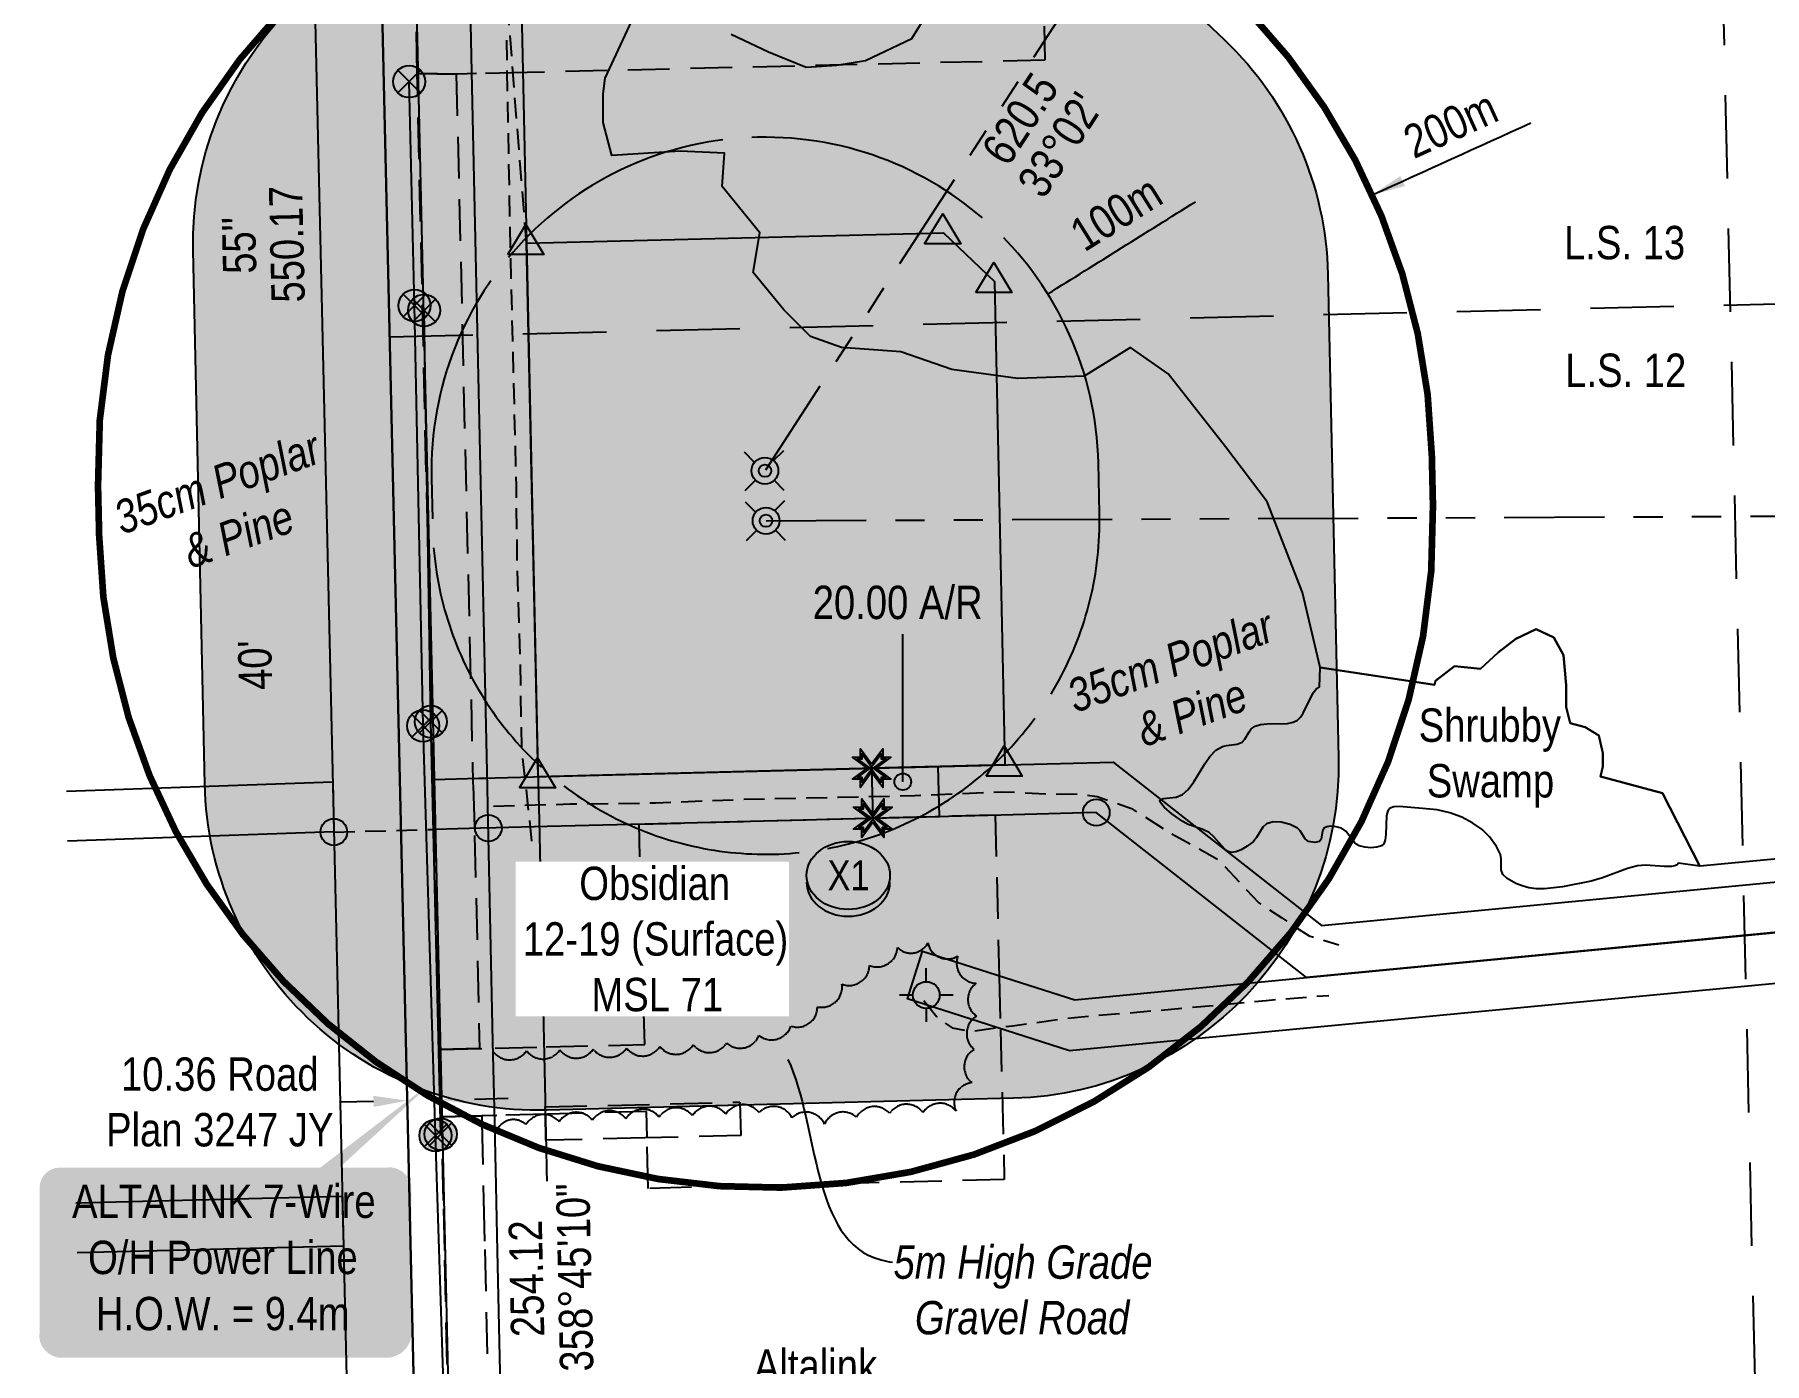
# Model space of a CAD drawing. Extents: x 608511 to 625740, y 5884551 to 5895090.
# Drawn here: x 612361 to 612879, y 5891040 to 5891439 of the extents above; entities that cross this region are included whole.
import ezdxf
from ezdxf.enums import TextEntityAlignment as Align

# ---------------------------------------------------------------- set-up
doc = ezdxf.new("R2010")
doc.units = 0
doc.header["$LTSCALE"] = 5
doc.header["$PDSIZE"] = 0.5
for name, pattern in [('0', [1, 1, 0]), ('foc-ACCESSROAD', [3.75, 2.5, -1.25]), ('foc-BUFFER', [16.75, 15, -1.75]), ('foc-DRILLPATH', [14.75, 6, -1.75, 1.75, -1.75, 1.75, -1.75]), ('foc-FLOWLINE', [3.75, 2.5, -1.25]), ('foc-LSD', [8, 5, -3]), ('foc-TIELINE', [1.875, 1.25, -0.625]), ('UG_PIPE', [1.875, 1.25, -0.625])]:
    doc.linetypes.add(name, pattern=pattern)
doc.layers.get('Defpoints').update_dxf_attribs({"color": 9})
for name, color, linetype in [('ABADATA-DRILL-T', 8, 'Continuous'), ('AS-PIPE-UG', 44, 'UG_PIPE'), ('AS-POWER', 104, 'foc-POWER'), ('AS-POWER-EXISTING-PP', 72, 'Continuous'), ('AS-POWER-T', 104, 'Continuous'), ('AS-ROADS', 254, 'Continuous'), ('AUX-BUFFER', 7, 'foc-BUFFER'), ('C-RW', 13, 'Continuous'), ('C-WS', 13, 'foc-ACCESSROAD'), ('F-EZE', 190, 'foc-FLOWLINE'), ('F-RW', 190, 'Continuous'), ('L-BD', 7, 'Continuous'), ('L-MON', 1, 'Continuous'), ('L-SEC', 7, 'Continuous'), ('L-SECTION-LSD', 7, 'foc-LSD'), ('L-TIE', 7, 'foc-TIELINE'), ('L-TITLEDB', 4, 'Continuous'), ('L-TITLEDB-T', 4, 'Continuous'), ('P-BUFFER-H 30m', 51, 'Continuous'), ('P-CROSSINGS', 250, 'Continuous'), ('P-PDRILLPATH', 12, 'foc-DRILLPATH'), ('P-PROPOSED', 10, 'Continuous'), ('P-PROPOSED-H', 21, 'Continuous'), ('P-TXT', 4, 'Continuous'), ('T-BUSH', 110, '0'), ('T-BUSH-T', 110, 'Continuous'), ('WETLAND', 143, 'Continuous')]:
    doc.layers.add(name, color=color, linetype=linetype)
for name, color, linetype, lineweight in [('AS-GENERAL', 48, 'Continuous', 18), ('C-RW-T', 13, 'Continuous', 9), ('C-WS-T', 13, 'Continuous', 9), ('F-EZE-T', 190, 'Continuous', 9)]:
    doc.layers.add(name, color=color, linetype=linetype, lineweight=lineweight)
doc.styles.add('100L', font='ARIALN.TTF', dxfattribs={"height": 11})
doc.styles.add('80', font='ARIALN.TTF', dxfattribs={"height": 10})
doc.styles.add('80CG', font='ARIALN.TTF', dxfattribs={"height": 10})
doc.styles.add('80L', font='ARIALN.TTF', dxfattribs={"height": 10})
doc.styles.add('Crossing', font='ARIALN.TTF', dxfattribs={"height": 10})
doc.styles.add('foc-LtypeFont', font='ARIALN.TTF', dxfattribs={"height": 7.349999999999999})
doc.linetypes.add('foc-POWER', pattern='A,6,-1,["P",foc-LtypeFont,S=0.2,R=0,X=-0.625,Y=-0.75],-1.239999999999999,4', length=12.24)
doc.dimstyles.new('CG2011', dxfattribs={"dimscale": 5, "dimtxt": 9, "dimasz": 2, "dimexe": 0.2, "dimexo": 0.0625, "dimgap": 0.5, "dimtad": 0, "dimtih": 1, "dimtoh": 1, "dimzin": 0, "dimdsep": 46, "dimtxsty": '80CG', "dimcen": 0.1, "dimse1": 1, "dimse2": 1, "dimclrd": 256, "dimclrt": 256, "dimaunit": 1, "dimadec": 4, "dimazin": 0, "dimtfac": 0.06, "dimtofl": 0, "dimtmove": 0, "dimatfit": 1, "dimfxl": 0.2, "dimtolj": 1, "dimtzin": 0, "dimlwd": -1, "dimarcsym": 0})
doc.dimstyles.new('Compass 5 000', dxfattribs={"dimscale": 5, "dimtxt": 9, "dimasz": 2, "dimexe": 0.2, "dimexo": 0.0625, "dimgap": 0.5, "dimtad": 0, "dimtih": 1, "dimtoh": 1, "dimzin": 0, "dimdsep": 46, "dimtxsty": '80CG', "dimcen": 0.1, "dimse1": 1, "dimse2": 1, "dimclrd": 256, "dimclrt": 256, "dimaunit": 1, "dimadec": 4, "dimazin": 0, "dimtfac": 0.06, "dimtofl": 0, "dimtmove": 0, "dimatfit": 1, "dimfxl": 0.2, "dimtolj": 1, "dimtzin": 0, "dimlwd": -1, "dimarcsym": 0})

# ---------------------------------------------------------------- blocks, each defined once
blk = doc.blocks.new('POWERPOLE')
h = blk.add_hatch(color=255)
edge = h.paths.add_edge_path()
edge.add_arc((0, 0), 0.9600000000000002, 0, 360)
at = {"linetype": 'Continuous'}
for p, q in [((0.678822509938982, -0.678822509938982), (-0.678822509938982, 0.678822509938982)), ((-0.678822509938982, -0.678822509938982), (0.678822509938982, 0.678822509938982))]:
    blk.add_line(p, q, dxfattribs=at)
blk.add_circle((0, 0), 0.9600000000000002, dxfattribs=at)
blk = doc.blocks.new('*D48')
at = {"layer": 'Defpoints', "color": 0, "transparency": 16777216}
for p in [(612829.2184189479, 5891540.139840488), (612714.6473808426, 5891517.477886274), (612829.6819112705, 5891520.144371443)]:
    blk.add_point(p, dxfattribs=at)
at = {"layer": 'F-EZE-T', "transparency": 16777216}
for p, q in [((612713.9521520936, 5891547.470669869), (612713.7204156674, 5891557.46798442)), ((612714.879117269, 5891507.480571723), (612715.5630272931, 5891477.976087929)), ((612715.5630272931, 5891477.976087929), (612725.5630272931, 5891477.976087929))]:
    blk.add_line(p, q, dxfattribs=at)
for points in [[(612715.6183711856, 5891547.509292606), (612712.2859330019, 5891547.432047131), (612714.1838885201, 5891537.473355318)], [(612716.5453363608, 5891507.51919446), (612713.2128981772, 5891507.441948985), (612714.6473808426, 5891517.477886274)]]:
    blk.add_solid(points, dxfattribs=at)
at = {"layer": 'F-EZE-T', "transparency": 16777216, "insert": (612785.1571609895, 5891477.976087927), "char_height": 10, "attachment_point": 5, "style": '80CG'}
blk.add_mtext('\\A1;Fortis\\P20.00 Power Line R/W\\PEZE 110030', dxfattribs=at)
blk = doc.blocks.new('*D52')
at = {"layer": 'Defpoints', "color": 0, "transparency": 16777216}
for p in [(612485.131388645, 5891022.042240012), (612497.1298720107, 5891022.521964185), (612497.1345698944, 5891022.31592916)]:
    blk.add_point(p, dxfattribs=at)
at = {"layer": 'F-EZE-T', "transparency": 16777216}
for p, q in [((612475.1292892637, 5891022.020320444), (612465.1318877662, 5891021.792365851)), ((612507.1272735082, 5891022.749918778), (612517.1246750058, 5891022.977873372))]:
    blk.add_line(p, q, dxfattribs=at)
for points in [[(612507.089281076, 5891024.416152362), (612507.1652659404, 5891021.083685195), (612497.1298720107, 5891022.521964185)], [(612475.0912968315, 5891023.686554028), (612475.1672816959, 5891020.354086861), (612485.1266907613, 5891022.248275037)]]:
    blk.add_solid(points, dxfattribs=at)
at = {"layer": 'F-EZE-T', "transparency": 16777216, "insert": (612595.0578264382, 5891022.977873372), "char_height": 10, "attachment_point": 5, "style": '80CG'}
blk.add_mtext('\\A1;Altalink^J12.00 Vegetation Control R/W\\PEZE 880265', dxfattribs=at)
blk = doc.blocks.new('*D54')
at = {"layer": 'C-RW-T', "transparency": 16777216}
for p, q in [((613203.4196406651, 5891255.192728757), (613193.4196406651, 5891255.192728756)), ((613207.7702585825, 5891209.922568737), (613203.4196406651, 5891255.192728757)), ((613211.1408968713, 5891174.849542881), (613212.0975237419, 5891164.895404796))]:
    blk.add_line(p, q, dxfattribs=at)
for points in [[(613209.4292815969, 5891210.082006549), (613206.1112355682, 5891209.763130925), (613208.726885453, 5891199.96843065)], [(613212.7999198857, 5891175.008980693), (613209.481873857, 5891174.690105069), (613210.1842700008, 5891184.803680968)]]:
    blk.add_solid(points, dxfattribs=at)
at = {"layer": 'Defpoints', "color": 0, "transparency": 16777216}
for p in [(613208.726885453, 5891199.96843065), (612856.7179320044, 5891166.139160789), (612858.1753165522, 5891150.974411106)]:
    blk.add_point(p, dxfattribs=at)
at = {"layer": 'C-RW-T', "transparency": 16777216, "insert": (613154.3336925069, 5891255.192728757), "char_height": 10, "attachment_point": 5, "style": '80CG'}
blk.add_mtext('\\A1;Obsidian\\P15.00 P/L R/W\\PPlan 032 0179\\PPLA 013007', dxfattribs=at)
blk = doc.blocks.new('*D67')
at = {"layer": 'Defpoints', "color": 0, "transparency": 16777216}
for p in [(612465.2779450254, 5891440.565742521), (612475.5807272857, 5891440.800712897), (612482.9091835207, 5891119.468763684)]:
    blk.add_point(p, dxfattribs=at)
at = {"layer": 'L-TITLEDB-T', "transparency": 16777216}
for p, q in [((612462.6090009279, 5891119.005787625), (612452.6116005954, 5891118.777781941)), ((612492.9065838532, 5891119.696769368), (612502.9039841857, 5891119.924775052))]:
    blk.add_line(p, q, dxfattribs=at)
for points in [[(612462.5709999807, 5891120.672021015), (612462.6470018752, 5891117.339554236), (612472.6064012604, 5891119.233793308)], [(612492.868582906, 5891121.363002758), (612492.9445848005, 5891118.030535979), (612482.9091835207, 5891119.468763684)]]:
    blk.add_solid(points, dxfattribs=at)
at = {"layer": 'L-TITLEDB-T', "transparency": 16777216, "insert": (612416.5201954113, 5891118.777781941), "char_height": 10, "attachment_point": 5, "style": '80CG', "bg_fill": 3, "box_fill_scale": 1.1, "bg_fill_color": 256, "bg_fill_true_color": 13158600, "bg_fill_transparency": 0}
blk.add_mtext('\\A1;10.36 Road\\PPlan 3247 JY', dxfattribs=at)
blk = doc.blocks.new('WC')
at = {"layer": 'L-MON'}
h = blk.add_hatch(color=255, dxfattribs=at)
h.dxf.hatch_style = 1
edge = h.paths.add_edge_path()
edge.add_arc((1e-16, -3.47e-14), 0.9, 0, 360)
at = {"layer": 'L-MON', "color": 240, "flags": 128}
for points in [[(-0.6221317521915455, 0.5029434191984639), (-1.231742929986921, 1.120400313844549)], [(0.5200624085104745, 0.6078939802747209), (1.126191209577769, 1.206321004927269)], [(-1.178786742863962, -1.184577638598091), (-0.5588098224687501, -0.5724784557627332)], [(1.15915571353878, -1.184577638598091), (0.5567817565693919, -0.5744511080601575)]]:
    blk.add_lwpolyline(points, dxfattribs=at)
at = {"layer": 'L-MON', "color": 240}
for radius in [0.8, 0.3730220647719884]:
    blk.add_circle((1e-16, -3.47e-14), radius, dxfattribs=at)
blk = doc.blocks.new('TRIA')
blk.add_hatch(color=255).paths.add_polyline_path([(-0.0414550714867801, 1.521379340009161), (-1.474693147280959, -0.867350786313807), (1.391783004306489, -0.867350786313807)])
blk = doc.blocks.new('TRIAA')
blk.add_blockref('TRIA', (0, 0))
blk = doc.blocks.new('TRIB')
at = {"color": 1}
blk.add_lwpolyline([(-1.121455071486707, -0.6673507863138184), (-0.0414550714867801, 1.132649213686192), (1.038544928513147, -0.6673507863138184)], close=True, dxfattribs=at)
blk = doc.blocks.new('TRIBB')
blk.add_blockref('TRIB', (0, 0))
blk = doc.blocks.new('TRICC')
for name in ['TRIAA', 'TRIBB']:
    blk.add_blockref(name, (0, 0))
blk = doc.blocks.new('plspike')
blk.add_blockref('TRICC', (0, 0))
blk = doc.blocks.new('fdia')
at = {"color": 255, "const_width": 1}
blk.add_lwpolyline([(-0.5, 0, 1), (0.5, 0, 1)], format="xyb", close=True, dxfattribs=at)
blk = doc.blocks.new('Fdiaa')
blk.add_blockref('fdia', (0, 0))
blk = doc.blocks.new('fdib')
at = {"color": 1, "const_width": 1.6}
blk.add_lwpolyline([(-0.3999999999996362, 0, 0.9999999999999998), (0.3999999999996362, 0, 1)], format="xyb", close=True, dxfattribs=at)
at = {"color": 1}
blk.add_circle((0, 0), 0.8, dxfattribs=at)
blk = doc.blocks.new('Fdibb')
blk.add_blockref('fdib', (0, 0))
blk = doc.blocks.new('fdicc')
for name in ['Fdibb', 'Fdiaa']:
    blk.add_blockref(name, (0, 0))
blk = doc.blocks.new('FDI')
blk.add_blockref('fdicc', (0, 0))
blk = doc.blocks.new('GABD')
for p, q in [((0, 0.8077887898252811), (0, 1.615577579648743)), ((-0.8077887898243716, 0), (-1.615577579648743, 0)), ((1.615577579648743, 0), (0.8077887898243716, 0)), ((0, -0.8077887898252811), (0, -1.615577579648743))]:
    blk.add_line(p, q)
blk.add_circle((0, 0), 0.8)
blk = doc.blocks.new('xing2')
h = blk.add_hatch(color=50)
h.dxf.hatch_style = 1
edge = h.paths.add_edge_path()
edge.add_ellipse((0, 0), major_axis=(-12.5, 0), ratio=0.8162973455633619, start_angle=0, end_angle=360)
h = blk.add_hatch(color=250)
h.dxf.hatch_style = 1
edge = h.paths.add_edge_path()
edge.add_ellipse((0, -2.047489049626165), major_axis=(-12.5, 0), ratio=0.8162973455633619, start_angle=0, end_angle=180)
edge.add_line((12.5, -2.047489049626165), (12.5, 0))
edge.add_ellipse((0, 0), major_axis=(-12.5, 0), ratio=0.8162973455633619, start_angle=0, end_angle=180, ccw=False)
edge.add_line((-12.5, 0), (-12.5, -2.047489049626165))
at = {"color": 250}
blk.add_ellipse((0, 0), major_axis=(-12.5, 0), ratio=0.8162973455633619, dxfattribs=at)
blk.add_ellipse((0, -2.047489049626165), major_axis=(-12.5, 0), ratio=0.8162973455633619, start_param=0, end_param=3.141592653589793, dxfattribs=at)
at = {"color": 250, "style": 'Crossing'}
blk.add_attdef('CROSSING', text='', height=9, dxfattribs=at).set_placement((0.08916442567715421, 0.0199513138486509), align=Align.MIDDLE_CENTER)
at = {"color": 250, "style": 'Crossing', "flags": 1}
for tag, p in [('OWNER', (0.08916442567715421, -12.49201765665748)), ('DESCRIPTION', (0.08916442567715421, -25.770021277247)), ('LOCATION', (0.08916442567715421, -39.30337514164421)), ('DWG_REF', (0.08916442567715421, -52.83672900604233))]:
    blk.add_attdef(tag, text='', height=9, dxfattribs=at).set_placement(p, align=Align.MIDDLE_CENTER)
blk = doc.blocks.new('*U80')
h = blk.add_hatch(color=255)
edge = h.paths.add_edge_path()
edge.add_line((-48.99999999999999, -28.5), (48.99999999999999, -28.5))
edge.add_arc((48.99999999999999, -22.5), 6, 270, 360)
edge.add_line((54.99999999999999, -22.5), (54.99999999999999, 21))
edge.add_arc((48.99999999999999, 21), 6, 0, 90)
edge.add_line((48.99999999999999, 27), (-48.99999999999999, 27))
edge.add_arc((-48.99999999999999, 21), 6, 90, 180)
edge.add_line((-54.99999999999999, 21), (-54.99999999999999, -22.5))
edge.add_arc((-48.99999999999999, -22.5), 6, 180, 270)
at = {"color": 104, "flags": 128}
blk.add_lwpolyline([(63.41937032833272, 53.20733157498677, 0, 7.5, 0), (-3.398394867633905e-15, 0, 0, 0, 0)], format="xyseb", dxfattribs=at)
blk.add_lwpolyline([(-48.99999999999999, -28.5, 3, 3, 0), (48.99999999999999, -28.5, 3, 3, 0.414213562373095), (54.99999999999999, -22.5, 3, 3, 0), (54.99999999999999, 21, 3, 0, 0.414213562373095), (48.99999999999999, 27, 0, 0, 0), (-48.99999999999999, 27, 0, 0, 0.414213562373095), (-54.99999999999999, 21, 0, 0, 0), (-54.99999999999999, -22.5, 0, 3, 0.414213562373095)], format="xyseb", close=True, dxfattribs=at)
at = {"color": 104, "style": '80'}
blk.add_attdef('ENTER_TEXT_001', (-26.84515688949523, -4.918144611186903), '', height=10, dxfattribs=at)
blk = doc.blocks.new('TEMP')
h = blk.add_hatch(color=255)
h.dxf.hatch_style = 1
h.paths.add_polyline_path([(-5.274161e-10, 0.2514284397220763), (-0.6656854269836912, 1.152061669657268), (-0.6656854269836914, 0.6656854303339061), (-1.152061663105632, 0.6656854303339061), (-0.2514284404497629, 5.273253e-10), (-1.152061661774314, -0.665685419564579), (-0.6656854224511335, -0.6656854195645793), (-0.6656854224511335, -1.152061655686338), (-5.273251e-10, -0.2514284436956587), (0.6656854183820542, -1.152061663420681), (0.6656854183820542, -0.6656854208922597), (1.152061656810019, -0.6656854053035205), (0.2514284429676993, 5.273253e-10), (1.152061671303363, 0.6656854258011663), (0.6656854287749412, 0.6656854258011663), (0.6656854131859291, 1.15206166422904)])
h.paths.add_polyline_path([(0.5656854229146121, 0.8485281473411305), (0.5656854319800914, 0.5656854258011663), (0.8485281444547581, 0.5656854258011663), (0.0831890339399251, 0), (0.8485281399220186, -0.5656854150320215), (0.5656854183820542, -0.5656854240973189), (0.5656854183820542, -0.8485281365719859), (0, -0.08318903609469999), (-0.5656854224511337, -0.8485281320390644), (-0.5656854224511337, -0.5656854195645792), (-0.8485281349258001, -0.5656854195645794), (-0.0831890328488955, 0), (-0.8485281394583584, 0.5656854303339058), (-0.5656854269836913, 0.5656854303339061), (-0.5656854269836913, 0.8485281428085727), (0, 0.0831890306941206)], flags=16)
h = blk.add_hatch(color=1)
h.dxf.hatch_style = 1
h.paths.add_polyline_path([(0, 0.0831890306941205), (-0.5656854269836911, 0.8485281428085727), (-0.5656854269836912, 0.5656854303339061), (-0.8485281394583578, 0.5656854303339061), (-0.0831890328488953, -1e-16), (-0.8485281349258001, -0.5656854195645793), (-0.5656854224511337, -0.5656854195645793), (-0.5656854224511337, -0.848528132039064), (0, -0.08318903609469999), (0.5656854183820542, -0.8485281365719856), (0.5656854183820542, -0.5656854240973191), (0.8485281399220184, -0.5656854150320213), (0.0831890339399251, -1e-16), (0.8485281444547581, 0.5656854258011663), (0.5656854319800914, 0.5656854258011663), (0.5656854229146121, 0.8485281473411308)])
at = {"color": 1}
for p, q in [((-0.0831890328488953, 0), (0.0831890339399252, 0)), ((0, 0.0831890306941205), (0, -0.08318903609469999))]:
    blk.add_line(p, q, dxfattribs=at)
at = {"color": 255, "flags": 128}
blk.add_lwpolyline([(-0.251428440449763, 5.27325e-10), (-1.152061663105632, 0.6656854303339061), (-0.6656854269836914, 0.6656854303339061), (-0.6656854269836914, 1.152061669657268), (-5.274159999999999e-10, 0.2514284397220763), (0.6656854131859291, 1.15206166422904), (0.6656854287749412, 0.6656854258011663), (1.152061671303363, 0.6656854258011663), (0.2514284429676991, 5.27325e-10), (1.152061656810019, -0.6656854053035204), (0.6656854183820542, -0.6656854208922596), (0.6656854183820542, -1.152061663420681), (-5.27325e-10, -0.2514284436956586), (-0.6656854224511335, -1.152061655686338), (-0.6656854224511335, -0.6656854195645793), (-1.152061661774314, -0.6656854195645793)], close=True, dxfattribs=at)
at = {"color": 1, "flags": 128}
blk.add_lwpolyline([(-0.0831890328488953, 0), (-0.8485281394583578, 0.5656854303339061), (-0.5656854269836913, 0.5656854303339061), (-0.5656854269836913, 0.8485281428085727), (0, 0.0831890306941205), (0.5656854229146121, 0.8485281473411305), (0.5656854319800914, 0.5656854258011663), (0.8485281444547581, 0.5656854258011663), (0.0831890339399252, 0), (0.8485281399220184, -0.5656854150320214), (0.5656854183820542, -0.5656854240973189), (0.5656854183820542, -0.8485281365719856), (0, -0.08318903609469999), (-0.5656854224511335, -0.848528132039064), (-0.5656854224511335, -0.5656854195645792), (-0.8485281349258001, -0.5656854195645792)], close=True, dxfattribs=at)

msp = doc.modelspace()

# ---------------------------------------------------------------- hatches: boundary and pattern name
at = {"layer": 'P-BUFFER-H 30m'}
h = msp.add_hatch(color=256, dxfattribs=at)
h.dxf.hatch_style = 1
edge = h.paths.add_edge_path()
edge.add_line((612748.631963509, 5891366.956075463), (612751.7877890299, 5891222.039613384))
edge.add_arc((612651.849957063, 5891219.863281199), 99.96152600001277, -88.53897531206741, 1.2475249938007096, ccw=False)
edge.add_line((612654.3986688827, 5891119.934252642), (612514.4970576297, 5891116.366031321))
edge.add_arc((612511.9483458101, 5891216.295059869), 99.96152600014273, 181.2475249948691, 271.46102468793265, ccw=False)
edge.add_line((612412.010513841, 5891214.118727691), (612408.5285588113, 5891374.011155414))
edge.add_arc((612508.4663907804, 5891376.1874876), 99.9615259999167, 91.46102468646569, 181.2475249943356, ccw=False)
edge.add_line((612505.9176789621, 5891476.116516157), (612630.8298318658, 5891479.302428047))
edge.add_arc((612633.3785436826, 5891379.37339949), 99.96152600006855, 46.382703155682975, 91.46102468626572, ccw=False)
edge.add_line((612702.335815881, 5891451.741909848), (612717.651403739, 5891437.148253636))
edge.add_arc((612648.6941315421, 5891364.779743277), 99.96152600051212, 1.2475249948677174, 46.38270315619587, ccw=False)
at = {"layer": 'P-PROPOSED-H'}
h = msp.add_hatch(color=256, dxfattribs=at)
h.dxf.hatch_style = 1
h.paths.add_polyline_path([(612651.849957063, 5891219.863281198), (612511.9483458101, 5891216.295059869), (612508.4663907805, 5891376.1874876), (612633.3785436831, 5891379.37339949), (612648.6941315421, 5891364.779743277)])
h = msp.add_hatch(color=256, dxfattribs=at)
h.dxf.hatch_style = 1
h.paths.add_polyline_path([(612612.2385209503, 5891203.898517399), (612632.225021842, 5891204.380232368), (612631.8637352594, 5891219.370122777), (612611.8772343663, 5891218.888407806)])

# ---------------------------------------------------------------- linework, layer by layer
at = {"layer": 'AS-PIPE-UG', "flags": 128}
for points in [[(612510.0800000016, 5891196.961999987), (612507.0190000016, 5891225.196), (612506.5850000016, 5891251.97), (612505.6820000017, 5891280.228999987), (612505.414, 5891303.622), (612504.324, 5891347.06), (612503.651, 5891374.677), (612502.5190000016, 5891437.077)], [(612498.574, 5891207.485999987), (612521.486, 5891208.15), (612547.1190000016, 5891208.462), (612572.433, 5891209.515999987), (612601.823, 5891210.165), (612624.878, 5891210.698), (612650.8290000011, 5891211.830999987), (612665.7240000017, 5891211.112), (612674.0410000016, 5891211.166), (612679.4550000016, 5891210.428), (612689.7370000016, 5891206.786999987), (612701.4540000017, 5891199.429), (612715.694, 5891191.573), (612727.9400000016, 5891178.482), (612734.795, 5891174.005999987), (612742.9800000016, 5891168.595), (612751.95, 5891165.915)], [(612627.557, 5891149.209), (612631.3770000016, 5891144.318), (612636.037, 5891141.004), (612641.714, 5891140.055), (612654.147, 5891141.687), (612672.6330000017, 5891144.192), (612692.342, 5891145.838), (612706.017, 5891147.012), (612730.0810000016, 5891149.289999987), (612748.897, 5891150.789)]]:
    msp.add_lwpolyline(points, dxfattribs=at)
at = {"layer": 'AS-POWER', "flags": 128}
for points in [[(612486.5360000016, 5890941.554999987), (612481.1350000016, 5891108.77), (612477.4520000017, 5891231.577), (612474.8810000017, 5891357.525), (612473.2840000016, 5891424.644)], [(612482.721, 5891109.185), (612479.768, 5891232.814), (612477.7450000016, 5891356.087)]]:
    msp.add_lwpolyline(points, dxfattribs=at)
at = {"layer": 'AS-ROADS', "const_width": 4.998076300000023, "flags": 128}
msp.add_lwpolyline([(612473.258, 5891126.104), (612547.4180000016, 5891127.722), (612561.1970000017, 5891128.352999987), (612575.883, 5891129.763), (612587.08, 5891131.959), (612598.1800000017, 5891135.792999987), (612614.041, 5891140.925), (612622.785, 5891142.8)], dxfattribs=at)
at = {"layer": 'AUX-BUFFER', "color": 251, "linetype": 'foc-BUFFER', "const_width": 1.999230520000005, "flags": 128}
msp.add_lwpolyline([(612380.0328744152, 5891303.554294846), (612380.367874414, 5891288.567294849, 0.4142135623730949), (612584.7087051533, 5891093.161874414, 0.414213562373095), (612780.1141255881, 5891297.502705152), (612779.779125588, 5891312.489705149, 0.4142135623730951), (612575.4382948487, 5891507.895125584, 0.4142135623730951)], format="xyb", close=True, dxfattribs=at)
at = {"layer": 'AUX-BUFFER', "color": 251, "linetype": 'foc-BUFFER', "flags": 128}
msp.add_lwpolyline([(612679.8425627948, 5891310.255852573, 0.9999999999999999), (612479.9694372084, 5891305.788147422), (612480.3044372085, 5891290.801147426, 0.9999999999999999), (612680.1775627949, 5891295.268852576)], format="xyb", close=True, dxfattribs=at)
at = {"layer": 'C-RW'}
for points in [[(613062.9823769515, 5891186.998883312), (612742.193039983, 5891156.169925836), (612679.2100000016, 5891205.562), (612650.6575035609, 5891204.835646439), (612543.952538709, 5891202.118914377), (612514.6443847131, 5891201.372676151), (612499.4010399715, 5891200.984779059), (612494.6599891719, 5891200.864556112), (612481.0676956245, 5891200.522308839), (612480.7085807923, 5891215.52467041), (612494.1642132085, 5891215.864457519), (612496.5160854143, 5891215.924409878), (612499.094864925, 5891215.989944935), (612514.3391238296, 5891216.377865364), (612684.2239736249, 5891220.703250446), (612746.731571067, 5891171.683675552), (613062.6166010906, 5891202.041441731)], [(612370.5485135226, 5891212.022902332), (612450.3570596458, 5891214.750225449), (612450.7340000017, 5891199.746), (612370.8937294803, 5891197.01941068)], [(613063.3502332112, 5891171.564102093), (612740.1964778252, 5891140.770569075), (612671.1819951043, 5891134.192355135), (612652.2172943668, 5891140.256465197), (612622.5850548992, 5891149.731467511), (612627.1347462204, 5891164.018549507), (612651.8187216172, 5891156.124649268), (612672.7975155514, 5891149.415365263), (612742.193039983, 5891156.169925836), (613093.5408086207, 5891189.755805066)], [(612373.3877377661, 5891088.626876134), (612453.1990095531, 5891090.638171942), (612453.5759415813, 5891075.634049085), (612373.7329766429, 5891073.622388348)]]:
    msp.add_lwpolyline(points, dxfattribs=at)
at = {"layer": 'C-WS'}
msp.add_lwpolyline([(612650.524092895, 5891140.467706503), (612651.6512396954, 5891095.585137431), (612544.9458063727, 5891092.926052724), (612544.5629993802, 5891108.162746141), (612544.3676836124, 5891115.940691529), (612514.7538861025, 5891115.195852009), (612499.5126656584, 5891114.813086922), (612495.0734511254, 5891114.701364598), (612483.0710058539, 5891114.400077916), (612483.0710058539, 5891114.400077916), (612482.5657530582, 5891134.522084719), (612499.0780457578, 5891134.937018632), (612514.3201039309, 5891135.31980647), (612543.8617701984, 5891136.061984207), (612542.2033049327, 5891202.087738492), (612648.9048683548, 5891204.934933561), (612650.1255201453, 5891156.335890586), (612650.524092895, 5891140.467706503)], close=True, dxfattribs=at)
at = {"layer": 'Defpoints'}
msp.add_point((612625.4677233904, 5891149.554970712), dxfattribs=at)
msp.add_point((612625.4677233904, 5891149.554970712), dxfattribs=at)
at = {"layer": 'F-EZE'}
for points in [[(612487.8638518753, 5891426.90484069), (612475.6865545118, 5891427.0729461), (612473.8175859852, 5891518.088183744), (612491.6735785328, 5891518.541553246), (612506.9242798544, 5891518.930330115), (612556.2727659885, 5891520.182747563), (612586.2542288399, 5891520.879567834), (612611.2624088405, 5891521.434911422), (612624.7143773541, 5891521.733590849), (612649.7389854991, 5891522.288821691), (612661.627843609, 5891522.553709203), (612661.777125777, 5891516.251566784), (612663.7951326537, 5891431.071674043), (612508.6880260827, 5891427.397309056), (612493.4385412177, 5891427.036490466), (612487.8638518753, 5891426.90484069)], [(612494.3614398645, 5891134.818164323), (612482.3586066931, 5891134.51731848), (612480.9017052512, 5891198.358042893), (612480.558944014, 5891213.360787005), (612480.5440492216, 5891213.994494507), (612475.6865545118, 5891427.0729461), (612487.3957908348, 5891426.893891154), (612492.4051175059, 5891214.316332082), (612492.4264040112, 5891213.651347166), (612492.9057937124, 5891198.65241475), (612494.3614398645, 5891134.818164323)], [(612543.891198075, 5891108.076553182), (612514.249171566, 5891107.336524332), (612514.0984113246, 5891115.179380721), (612514.0566887045, 5891117.340401272), (612572.3986442548, 5891118.797082839), (612572.649012121, 5891108.7953661), (612543.891198075, 5891108.076553182)]]:
    msp.add_lwpolyline(points, close=True, dxfattribs=at)
msp.add_lwpolyline([(612490.2986601589, 5890796.907458807), (612486.7054078521, 5890946.469893025), (612483.9389518921, 5891074.298380697), (612483.5967022578, 5891089.302635426), (612483.0719247351, 5891112.305637032), (612483.0245338416, 5891114.396162246), (612495.0269966248, 5891114.696998679), (612495.0750346995, 5891112.57916458), (612495.6007009718, 5891089.574081223), (612495.9431108626, 5891074.56972964), (612498.9601713666, 5890942.25055343), (612502.3217114778, 5890797.176244256)], dxfattribs=at)
at = {"layer": 'F-RW'}
msp.add_lwpolyline([(612505.3761877539, 5891519.381723925), (612507.3516197645, 5891427.853026712), (612511.8728189261, 5891218.322387919), (612512.1964466512, 5891203.316782934), (612513.6204653381, 5891137.330922778), (612514.0075271613, 5891119.367886608), (612514.0542475111, 5891117.206968328), (612514.2231457017, 5891109.364481593), (612514.5509713213, 5891094.196034844), (612514.8741309062, 5891079.191921934), (612517.8065255919, 5890947.285673025), (612517.8065255919, 5890947.285673025), (612502.576, 5890946.953999987), (612499.6339770374, 5891078.812089228), (612499.3099899442, 5891093.817481143), (612498.813027067, 5891116.824203242), (612498.3784071635, 5891136.948134951), (612496.9535875753, 5891202.910248528), (612496.6290457179, 5891217.915829065), (612492.1030101553, 5891427.456941256), (612490.1264263494, 5891518.95767745)], dxfattribs=at)
at = {"layer": 'L-SEC', "flags": 128}
for points in [[(612458.1579392164, 5891750.009572365), (612476.6519392163, 5890946.238572352)], [(612438.0545205144, 5891749.524377823), (612456.548, 5890945.776)]]:
    msp.add_lwpolyline(points, dxfattribs=at)
at = {"layer": 'L-SECTION-LSD', "flags": 128}
for points in [[(612878.4790083347, 5890955.730019988), (612860.0161946862, 5891759.70839182)], [(612467.4049392177, 5891348.124072365), (613271.0902638031, 5891367.314339442)]]:
    msp.add_lwpolyline(points, dxfattribs=at)
at = {"layer": 'L-TIE'}
for p, q in [((612508.4663907805, 5891376.1874876), (612487.494, 5891639.524)), ((612450.7046717415, 5891199.733921421), (612480.8603485259, 5891200.503048579))]:
    msp.add_line(p, q, dxfattribs=at)
at = {"layer": 'L-TITLEDB'}
msp.add_lwpolyline([(612479.9809336017, 5890796.676797332), (612476.6519392163, 5890946.238572352), (612458.1579392164, 5891750.009572365), (612468.5112130785, 5891750.247791269), (612487.0053889073, 5890946.469022786), (612490.3343563594, 5890796.908256826)], dxfattribs=at)
at = {"layer": 'P-BUFFER-H 30m', "flags": 128}
msp.add_lwpolyline([(612748.631963509, 5891366.956075463), (612751.7877890299, 5891222.039613375, -0.4131225830518758), (612654.3986688827, 5891119.934252642), (612514.4970576287, 5891116.366031321, -0.4153053839631582), (612412.010513841, 5891214.118727691), (612408.5285588125, 5891374.011155415, -0.4131225830616308), (612505.9176789621, 5891476.116516157), (612630.8298318658, 5891479.302428047, -0.1992676551050548), (612702.335815881, 5891451.741909848), (612717.651403739, 5891437.148253636, -0.1995256025283031)], format="xyb", close=True, dxfattribs=at)
at = {"layer": 'P-PDRILLPATH', "flags": 128}
msp.add_lwpolyline([(612580.2410000017, 5891293.035), (613239.0000000013, 5891296)], dxfattribs=at)
at = {"layer": 'P-PROPOSED', "flags": 128}
for points in [[(612648.6941315421, 5891364.779743277), (612651.849957063, 5891219.863281198), (612511.9483458101, 5891216.295059869), (612508.4663907805, 5891376.1874876), (612633.3785436831, 5891379.37339949), (612648.6941315421, 5891364.779743277)], [(612612.2385209503, 5891203.898517399), (612632.225021842, 5891204.380232368), (612631.8637352594, 5891219.370122777), (612611.8772343663, 5891218.888407806)]]:
    msp.add_lwpolyline(points, close=True, dxfattribs=at)
at = {"layer": 'T-BUSH', "flags": 128}
msp.add_lwpolyline([(612498.4639074168, 5891133.940954885, 0.52056705), (612508.4570903635, 5891134.184596829, 0.52056705), (612518.4502733117, 5891134.428238773, 0.52056705), (612528.4434562584, 5891134.671880717, 0.52056705), (612538.4354234079, 5891134.947766956, 0.52056705), (612548.4185789202, 5891135.45734798, 0.52056705), (612558.4017344342, 5891135.966929004, 0.52056705), (612568.3846824556, 5891136.477967968, 0.52056705), (612578.1136331527, 5891138.773743475, 0.52056705), (612587.7022442776, 5891141.597699252, 0.52056705), (612595.6368961087, 5891147.3433726, 0.52056705), (612602.9886362434, 5891154.116479996, 0.52056705), (612611.2086502213, 5891159.7672961, 0.52056705), (612619.6209493282, 5891165.166952607, 0.52056705), (612628.7227861017, 5891166.534954901, 0.52056705), (612637.7489590652, 5891162.571429185, 0.52056705), (612643.2370912288, 5891154.417450938, 0.52056705), (612643.3471417509, 5891144.572851214, 0.52056705), (612642.6073163252, 5891134.604113824, 0.52056705), (612641.867490898, 5891124.635376434, 0.52056705), (612637.2379919504, 5891116.051789571, 0.52056705), (612627.2722055349, 5891115.650760558, 0.52056705), (612617.2781208303, 5891115.447443846, 0.52056705), (612607.3726822713, 5891114.239375307, 0.52056705), (612597.7808502575, 5891112.145149861, 0.52056705), (612587.9774492958, 5891114.098709786, 0.52056705), (612578.1447021894, 5891115.663172452, 0.52056705), (612568.1591880722, 5891115.202114333, 0.52056705), (612558.1736739536, 5891114.741056213, 0.52056705), (612548.1881598351, 5891114.279998095, 0.52056705), (612538.2026457147, 5891113.818939976, 0.52056705), (612528.2171315962, 5891113.357881845, 0.52056705), (612518.2316174791, 5891112.896823738, 0.52056705), (612508.2940643475, 5891112.037302869, 0.52056705), (612499.6144787152, 5891110.337085054, 0.52056705)], format="xyb", dxfattribs=at)
at = {"layer": 'WETLAND'}
msp.add_lwpolyline([(612569.7370623954, 5891438.885677239), (612580.9818765514, 5891433.593999996), (612592.2266907082, 5891428.963782398), (612601.4871258952, 5891429.625242052), (612610.0861014263, 5891430.948161365), (612623.976754209, 5891437.56275793), (612631.2528104254, 5891449.469031746)], dxfattribs=at)
msp.add_lwpolyline([(612819.2048486354, 5891252.759191557), (612820.0200339007, 5891243.79215363), (612820.0200339009, 5891237.270671504), (612821.2428117986, 5891232.379559906), (612825.7263307604, 5891231.156782006), (612829.8022570898, 5891228.711226217), (612831.0250349884, 5891223.412521983), (612831.0250349892, 5891219.336595653), (612830.2935576565, 5891216.410686312), (612848.8730373336, 5891211.343555496), (612860.1178514925, 5891189.515386836), (612853.7242293097, 5891190.355527002), (612853.2731570659, 5891189.891577501), (612852.5844389513, 5891189.573137651), (612851.6425142646, 5891189.392825458), (612849.553960611, 5891189.37382059), (612843.8337161026, 5891189.81328222), (612841.3751904417, 5891189.648053544), (612838.3837794776, 5891188.823472315), (612830.9574994653, 5891186.012064741), (612827.484537659, 5891185.017835954), (612818.9775733778, 5891183.260544343), (612813.5694350322, 5891182.683045639), (612811.1082025889, 5891182.729298842), (612808.8735725838, 5891183.021291153), (612806.8399508577, 5891183.562473811), (612804.9949093485, 5891184.3563763), (612802.323134715, 5891185.801281474), (612801.0261514093, 5891187.002214922), (612800.5719313336, 5891188.373872368), (612800.5838307125, 5891191.654063941), (612800.3646917518, 5891192.95535183), (612799.1462422091, 5891195.440348838), (612797.0573934775, 5891198.247029075), (612794.8273889206, 5891200.448473266), (612792.039211905, 5891202.434221662), (612788.7609985074, 5891204.153780377), (612785.1511196585, 5891205.523085294), (612781.3744962115, 5891206.345799903), (612775.8906844705, 5891206.846004615), (612769.9868290212, 5891207.421020402), (612768.4287677832, 5891207.279478966), (612767.2917089404, 5891206.846004616), (612766.5914598732, 5891206.045079245), (612766.1882062268, 5891204.6742218), (612766.0047653945, 5891199.027762769), (612765.792770172, 5891197.359391485), (612765.3490829326, 5891196.243257194), (612764.6458703163, 5891195.601190451), (612763.2825739292, 5891195.181327313), (612761.5173089224, 5891195.033675206), (612759.6449210276, 5891195.182570985), (612758.0312737518, 5891195.601190449), (612757.3293167296, 5891195.995725109), (612756.6322875149, 5891196.643877993), (612754.0285931297, 5891200.040665777), (612752.7395965011, 5891200.892867705), (612751.0928417112, 5891201.301900992), (612749.520330552, 5891201.447914876), (612748.2910179393, 5891201.307550075), (612747.447919253, 5891200.892867704), (612747.0268334359, 5891200.092279097), (612746.5958928615, 5891197.606685179), (612746.1249999392, 5891196.924109761), (612744.6866165699, 5891196.624977432), (612742.8177016568, 5891196.924109761), (612741.8269082528, 5891197.671145034), (612740.2795794017, 5891200.084949562), (612739.5104033799, 5891200.892867707), (612737.3026966688, 5891202.030147168), (612734.6539472512, 5891202.70522401), (612732.1770941529, 5891202.769162005), (612730.2499681909, 5891202.215787015), (612729.1425144214, 5891201.193141913), (612727.2600932398, 5891198.072367975), (612726.2812102519, 5891196.92410976), (612724.3812048578, 5891195.457141693), (612722.5826760028, 5891194.381139125), (612721.0022802738, 5891193.765224682), (612719.666613694, 5891193.616811486), (612718.7179004026, 5891193.889984925), (612717.7340266707, 5891194.586678466), (612714.4789073616, 5891198.345692077), (612713.05201713, 5891199.569948396), (612711.1806250679, 5891200.484929709), (612706.7746117156, 5891202.015462161), (612705.1145012521, 5891202.877246669), (612701.8556976124, 5891205.198464258), (612699.5165112314, 5891207.207282265), (612698.4006116146, 5891208.642162994), (612698.2979052635, 5891209.141445415), (612698.4999046932, 5891209.491843233), (612699.3787630154, 5891209.769103266), (612703.1301222835, 5891210.153302887), (612705.0167113845, 5891211.008692942), (612706.7694519663, 5891212.531556027), (612708.4753279085, 5891214.780139459), (612711.709857762, 5891220.213521158), (612713.2237862514, 5891222.388644261), (612715.0610063274, 5891224.25291062), (612717.0207750665, 5891225.366874984), (612718.2191042124, 5891225.659467346), (612721.4794222573, 5891226.051904647), (612722.9739119721, 5891226.689794293), (612723.7374928361, 5891227.540511488), (612724.9876037205, 5891229.816741645), (612725.6197505948, 5891230.658552241), (612726.8202346888, 5891231.505689338), (612728.4233200963, 5891232.013483422), (612730.4055166529, 5891232.213206753), (612736.5096766006, 5891232.290703244), (612738.2069239717, 5891232.651420766), (612739.5104033776, 5891233.304390858), (612740.4139880842, 5891234.152223745), (612741.2521008002, 5891235.365628721), (612744.2302427039, 5891241.438094283), (612745.1305812519, 5891242.528783876), (612746.1249999384, 5891243.226285702), (612746.3467906184, 5891249.046755905), (612780.5434678356, 5891243.884993298), (612780.8911411386, 5891245.014931527), (612786.5974379991, 5891249.498450499), (612794.3416980266, 5891248.683265226), (612799.6404022522, 5891253.574376826), (612804.939106483, 5891257.650303146), (612811.052995976, 5891260.503451576), (612816.351700202, 5891258.057895786), (612819.2048486354, 5891252.759191557)], close=True, dxfattribs=at)

# ---------------------------------------------------------------- block references
at = {"xscale": 4.99807630000002, "yscale": 4.99807630000002, "zscale": 4.99807630000002}
msp.add_blockref('WC', (612580.2410000017, 5891293.035), dxfattribs=at)
at = {"layer": 'ABADATA-DRILL-T', "xscale": 5.000000000000018, "yscale": 5.000000000000018, "zscale": 5.000000000000018}
msp.add_blockref('GABD', (612628.2700000016, 5891150.878), dxfattribs=at)
at = {"layer": 'L-MON'}
for name, p, xscale, yscale, zscale in [('plspike', (612633.3785436831, 5891379.37339949), 4.99807630000002, 4.99807630000002, 4.99807630000002), ('plspike', (612648.6941315421, 5891364.779743277), 4.99807630000002, 4.99807630000002, 4.99807630000002), ('WC', (612579.9060000016, 5891308.021999987), 4.998076300000021, 4.998076300000021, 4.998076300000021), ('WC', (612580.2410000017, 5891293.035), 4.998076300000021, 4.998076300000021, 4.998076300000021), ('plspike', (612651.849957063, 5891219.863281198), 4.99807630000002, 4.99807630000002, 4.99807630000002), ('TEMP', (612611.8772343663, 5891218.888407806), 4.998076300000002, 4.998076300000002, 4.998076300000002), ('FDI', (612679.2100000016, 5891205.562), 4.99807630000002, 4.99807630000002, 4.99807630000002), ('TEMP', (612612.2385209503, 5891203.898517399), 4.998076300000002, 4.998076300000002, 4.998076300000002)]:
    msp.add_blockref(name, p, dxfattribs=dict(at, xscale=xscale, yscale=yscale, zscale=zscale))
at = {"layer": 'P-CROSSINGS', "xscale": 0.99961526, "yscale": 0.99961526, "zscale": 0.99961526}
msp.add_blockref('xing2', (612604.8756971267, 5891186.721367657), dxfattribs=at).add_auto_attribs({'CROSSING': 'X1'})

# ---------------------------------------------------------------- texts
at = {"layer": 'AS-GENERAL', "insert": (612617.9850879575, 5891075.841374652), "char_height": 9.996152600000004, "attachment_point": 1, "style": '80L'}
msp.add_mtext_dynamic_manual_height_columns('\\pi0.44887;{\\fArial Narrow|b0|i1|c0|p34;5m High Grade \\P\\pi6.86523;Gravel Road}', width=77.46445497729607, gutter_width=49.98076300000002, heights=[0], dxfattribs=at)
at = {"layer": 'AUX-BUFFER', "attachment_point": 1, "style": '80L'}
for s, insert, char_height, rotation in [('200m', (612770.2844974103, 5891410.486828047), 9.996152600000036, 24.42945243129548), ('100m', (612670.3476956807, 5891381.874933355), 9.996152600000038, 32.007556694438286)]:
    msp.add_mtext_dynamic_manual_height_columns(s, width=34.22137660280463, gutter_width=224.9134335000006, heights=[0], dxfattribs=dict(at, insert=insert, char_height=char_height, rotation=rotation))
at = {"layer": 'L-BD', "style": '80L'}
for s, height, rotation, p in [('620.5', 9.996152600000036, 56.96770000000667, (612656.3588119277, 5891413.537327133)), ("33°02'", 9.996152600000036, 56.96770000000667, (612668.300899987, 5891405.772482619)), ('550.17', 9.99615260000004, 91.31810000000073, (612436.6147623819, 5891375.924919068)), ("55''", 9.99615260000004, 91.31810000000073, (612422.3740140679, 5891375.597253093)), ("40'", 9.99615260000004, 91.31810000000073, (612427.0850909648, 5891249.777617872))]:
    msp.add_text(s, height=height, rotation=rotation, dxfattribs=at).set_placement(p, align=Align.MIDDLE)
at = {"layer": 'P-TXT', "insert": (612594.2147378769, 5891273.56554089), "char_height": 10.00000000000004, "attachment_point": 1, "style": '80L'}
msp.add_mtext_dynamic_manual_height_columns('20.00 A/R', width=59.55451899650529, gutter_width=50.00000000000015, heights=[0], dxfattribs=at)
at = {"layer": 'T-BUSH-T', "insert": (612665.7015456805, 5891243.365120655), "char_height": 10.00000000000003, "attachment_point": 1, "rotation": 20.000000000000004, "style": '80L'}
msp.add_mtext_dynamic_manual_height_columns('\\pi4.01322;{\\fArial Narrow|b0|i1|c0|p34;35cm Poplar \\P\\pi20.07052;& Pine}', width=72.70584673504358, gutter_width=50.00000000000014, heights=[0], dxfattribs=at)
at = {"layer": 'WETLAND', "insert": (612771.1728928664, 5891236.771026087), "char_height": 10.00000000000001, "attachment_point": 1, "style": '80L'}
msp.add_mtext_dynamic_manual_height_columns('\\pi4.66381;Shrubby \\P\\pi7.08537;Swamp', width=51.37400982249531, gutter_width=50.00000000000003, heights=[0], dxfattribs=at)

# ---------------------------------------------------------------- dimensions: what is measured, and where the dimension line sits
at = {"layer": 'F-EZE-T'}
dim = msp.add_linear_dim(base=(612714.6473808426, 5891517.477886274), p1=(612829.2184189479, 5891540.139840487), p2=(612829.6819112704, 5891520.144371442), angle=271.3278707853363, text='Fortis\\P20.00 Power Line R/W\\PEZE 110030', dimstyle='Compass 5 000', dxfattribs=at)
dim.commit()
dim.dimension.update_dxf_attribs({"geometry": '*D48', "text_midpoint": (612785.1571609895, 5891477.976087927), "dimtype": 161})

# ---------------------------------------------------------------- leaders
at = {"layer": 'AS-GENERAL', "path_type": 1}
msp.add_leader([(612586.7868692693, 5891131.566880814), (612614.6983999246, 5891071.500194007), (612618.0886600594, 5891070.773926319)], dimstyle='Compass 5 000', override={"dimgap": 0.5, "dimtad": 0}, dxfattribs=at)
at = {"layer": 'AUX-BUFFER', "path_type": 1}
for points in [[(612761.9301785665, 5891390.704677377), (612809.4168427894, 5891412.275023508)], [(612664.6711947018, 5891361.004718381), (612708.89846572, 5891388.649095929)]]:
    msp.add_leader(points, dimstyle='CG2011', override={"dimasz": 2, "dimgap": 0.5, "dimtad": 0}, dxfattribs=at)
at = {"layer": 'P-TXT', "path_type": 1}
msp.add_leader([(612621.215780743, 5891214.814219362), (612621.215780743, 5891259.030396326)], dimstyle='Compass 5 000', override={"dimasz": 1, "dimgap": 0.5, "dimtad": 0, "dimldrblk": 'DotBlank'}, dxfattribs=at)

# ---------------------------------------------------------------- next in the draw order: texts
at = {"layer": 'C-WS-T', "insert": (612506.6812001674, 5891189.354133382), "char_height": 9.996152600000045, "attachment_point": 1, "style": '80L', "bg_fill": 3, "box_fill_scale": 1.15, "bg_fill_color": 256, "bg_fill_transparency": 0}
msp.add_mtext_dynamic_manual_height_columns('\\pi17.57393;Obsidian\\P\\pi0.66366;12-19 (Surface)\\P\\pi21.23555;MSL 71', width=78.96455973309448, gutter_width=49.98076300000018, heights=[0], dxfattribs=at)
at = {"layer": 'L-BD', "insert": (612504.0620032138, 5891037.332196644), "char_height": 9.996152600000004, "width": 55.98568233745977, "attachment_point": 1, "rotation": 91.25510000000003, "line_spacing_factor": 0.8675427179551616, "style": '80L', "bg_fill": 3, "box_fill_scale": 1.15, "bg_fill_color": 256, "bg_fill_true_color": 256, "bg_fill_transparency": 0}
msp.add_mtext('\\pi10.94279;254.12\\P\\pi0.27841;358°45\'10" ', dxfattribs=at)
at = {"layer": 'L-SECTION-LSD', "char_height": 9.996152600000041, "attachment_point": 1, "style": '100L', "bg_fill": 3, "box_fill_scale": 1.5, "bg_fill_color": 256, "bg_fill_transparency": 0}
for s, width, insert in [('\\pi1.88806;L.S. 13', 36.82004704322488, (612817.5139986277, 5891381.404525857)), ('\\pi2.22683;L.S. 12', 37.09744553163414, (612817.5139986277, 5891343.134543982))]:
    msp.add_mtext_dynamic_manual_height_columns(s, width=width, gutter_width=54.97883930000015, heights=[0], dxfattribs=dict(at, insert=insert))

# ---------------------------------------------------------------- next in the draw order: linework, layer by layer
at = {"layer": 'P-PDRILLPATH', "flags": 128}
msp.add_lwpolyline([(612918.0000000013, 5891828), (612579.9060000016, 5891308.021999987)], dxfattribs=at)
at = {"layer": 'WETLAND'}
msp.add_lwpolyline([(613021.5140076162, 5891204.728958933), (612860.1178514925, 5891189.515386836), (612848.8730373336, 5891211.343555496), (612830.2935576547, 5891216.410686312), (612830.2935576547, 5891216.410686312), (612831.0250349892, 5891219.336595653), (612831.0250349884, 5891223.412521983), (612829.8022570898, 5891228.711226217), (612825.7263307604, 5891231.156782006), (612821.2428117986, 5891232.379559906), (612820.0200339009, 5891237.270671504), (612820.0200339007, 5891243.79215363), (612819.2048486336, 5891252.759191556), (612816.351700202, 5891258.057895786), (612811.052995976, 5891260.503451576), (612804.9391064813, 5891257.650303146), (612799.6404022522, 5891253.574376826), (612794.3416980266, 5891248.683265226), (612786.5974379991, 5891249.498450499), (612780.8911411386, 5891245.014931527), (612780.5434678356, 5891243.884993298), (612746.3467906184, 5891249.046755905), (612741.055113365, 5891271.536384209), (612730.471758864, 5891298.656230117), (612717.9040253947, 5891315.192721521), (612700.7060743321, 5891337.020890179), (612689.4612601778, 5891344.958406053), (612675.5706073935, 5891336.359430524), (612655.7268177054, 5891335.697970866), (612635.8830280211, 5891338.34380949), (612620.669455927, 5891343.635486742), (612602.8100452077, 5891344.958406052), (612593.5496100223, 5891348.265704343), (612585.6120941439, 5891356.203220217), (612576.3516589575, 5891367.448034371), (612578.3360379259, 5891379.354308183), (612567.0912237702, 5891393.244960969), (612567.7526834268, 5891403.166855806), (612554.5234903012, 5891403.828315462), (612534.0182409559, 5891402.505396152), (612531.3724023311, 5891412.427290994), (612531.3724023302, 5891421.026266519), (612532.0338619876, 5891425.65648412), (612540.6328375211, 5891444.177354489)], dxfattribs=at)

# ---------------------------------------------------------------- next in the draw order: dimensions: what is measured, and where the dimension line sits
at = {"layer": 'C-RW-T'}
dim = msp.add_linear_dim(base=(613208.726885453, 5891199.96843065), p1=(612858.1753165522, 5891150.974411107), p2=(612856.7179320045, 5891166.13916079), angle=95.48946270261769, text='Obsidian\\P15.00 P/L R/W\\PPlan 032 0179\\PPLA 013007', dimstyle='Compass 5 000', dxfattribs=at)
dim.commit()
dim.dimension.update_dxf_attribs({"geometry": '*D54', "text_midpoint": (613154.3336925069, 5891255.192728757), "dimtype": 161})
at = {"layer": 'F-EZE-T'}
dim = msp.add_linear_dim(base=(612497.1298720107, 5891022.521964185), p1=(612485.1313886452, 5891022.042240012), p2=(612497.1345698944, 5891022.31592916), angle=1.3061967513176866, text='Altalink^J12.00 Vegetation Control R/W\\PEZE 880265', dimstyle='Compass 5 000', dxfattribs=at)
dim.commit()
dim.dimension.update_dxf_attribs({"geometry": '*D52', "text_midpoint": (612595.0578264382, 5891022.977873372), "dimtype": 161})

# ---------------------------------------------------------------- next in the draw order: dimensions: what is measured, and where the dimension line sits
at = {"layer": 'L-TITLEDB-T'}
dim = msp.add_linear_dim(base=(612482.9091835207, 5891119.468763684), p1=(612465.2779450254, 5891440.565742521), p2=(612475.5807272856, 5891440.800712897), angle=1.3064895603256053, text='10.36 Road\\PPlan 3247 JY', dimstyle='Compass 5 000', override={"dimtfill": 1}, dxfattribs=at)
dim.commit()
dim.dimension.update_dxf_attribs({"geometry": '*D67', "text_midpoint": (612416.5201954113, 5891118.777781941), "dimtype": 161})

# ---------------------------------------------------------------- next in the draw order: block references
at = {"layer": 'AS-POWER-EXISTING-PP', "xscale": 4.998076300000023, "yscale": 4.998076300000023, "zscale": 4.998076300000023}
for p in [(612473.2840000016, 5891424.644), (612474.8810000017, 5891357.525), (612477.7450000016, 5891356.087), (612479.768, 5891232.814), (612477.4520000017, 5891231.577), (612481.1350000016, 5891108.77), (612482.721, 5891109.185)]:
    msp.add_blockref('POWERPOLE', p, dxfattribs=at)
at = {"layer": 'AS-POWER-T'}
ref = msp.add_blockref('*U80', (612417.4976725937, 5891072.159262839), dxfattribs=dict(at, xscale=0.99961526, yscale=0.99961526, zscale=0.99961526))
ref.add_attrib('ENTER_TEXT_001', 'ALTALINK 7-Wire', (612372.2524675614, 5891084.083959204), dxfattribs={"layer": '0', "color": 104, "height": 9.996152600000004, "style": '80'})
ref.add_attrib('ENTER_TEXT_002', 'O/H Power Line', (612377.042574793, 5891067.246419764), dxfattribs={"layer": '0', "color": 104, "height": 9.996152600000004, "style": '80'})
ref.add_attrib('ENTER_TEXT_003', 'H.O.W. = 9.4m', (612379.3984211254, 5891050.408880323), dxfattribs={"layer": '0', "color": 104, "height": 9.996152600000004, "style": '80'})
at = {"layer": 'L-MON', "xscale": 4.99807630000002, "yscale": 4.99807630000002, "zscale": 4.99807630000002}
for name, p in [('plspike', (612508.4663907805, 5891376.1874876)), ('plspike', (612511.9483458101, 5891216.295059869)), ('FDI', (612450.7046717415, 5891199.733921421)), ('FDI', (612497.0120000016, 5891200.914999987))]:
    msp.add_blockref(name, p, dxfattribs=at)

# ---------------------------------------------------------------- next in the draw order: texts
at = {"layer": 'T-BUSH-T', "insert": (612380.0043061529, 5891296.804460927), "char_height": 10.00000000000003, "attachment_point": 1, "rotation": 20.000000000000004, "style": '80L'}
msp.add_mtext_dynamic_manual_height_columns('\\pi4.01322;{\\fArial Narrow|b0|i1|c0|p34;35cm Poplar \\P\\pi20.07052;& Pine}', width=72.70584673504358, gutter_width=50.00000000000014, heights=[0], dxfattribs=at)

doc.saveas('drawing.dxf')
